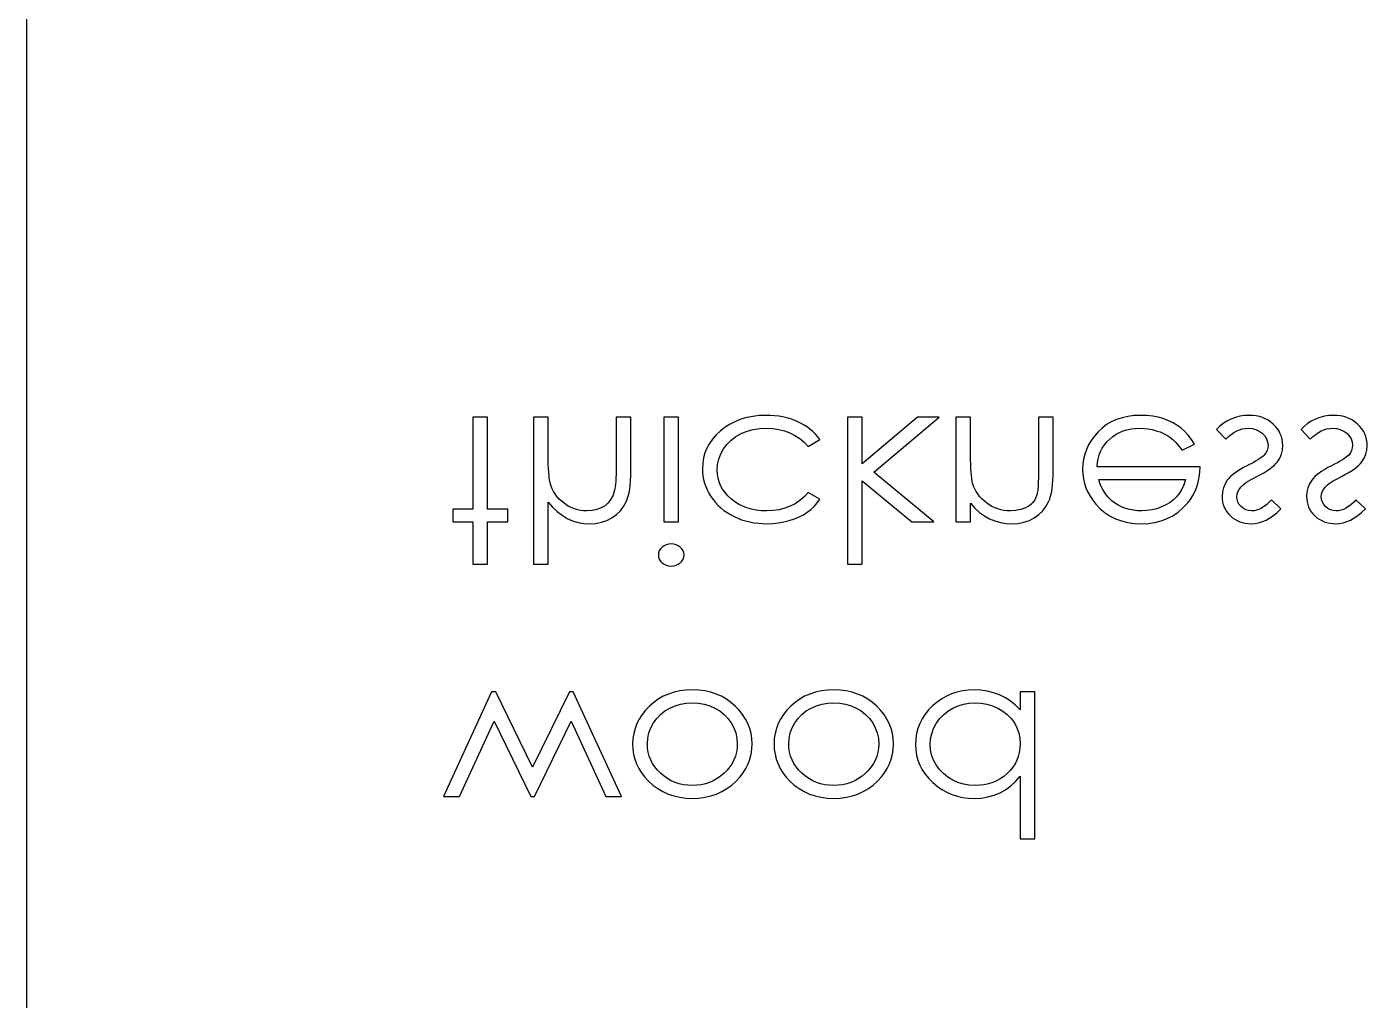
# Model space of a CAD drawing. Header units: millimetres. Extents: x -91 to 264, y -75 to 309.
# Drawn here: x -79.58 to -42.15, y 55.6 to 82.78 of the extents above; entities that cross this region are included whole.
import ezdxf

# ---------------------------------------------------------------- set-up
doc = ezdxf.new("R2010")
doc.units = ezdxf.units.MM

msp = doc.modelspace()

# ---------------------------------------------------------------- linework, layer by layer
at = {"color": 7, "linetype": 'Continuous', "lineweight": 25}
msp.add_line((-79.579, -20.875), (-79.579, 131.125), dxfattribs=at)
at = {"color": 7, "linetype": 'Continuous', "flags": 128}
for points in [[(-67.121, 67.776), (-66.711, 67.776), (-66.711, 67.776), (-66.711, 68.955), (-66.711, 68.955), (-66.147, 68.955), (-66.147, 68.955), (-66.147, 69.314), (-66.147, 69.314), (-66.711, 69.314), (-66.711, 69.314), (-66.711, 71.878), (-66.711, 71.878), (-67.121, 71.878), (-67.121, 71.878), (-67.121, 69.314), (-67.121, 69.314), (-67.686, 69.314), (-67.686, 69.314), (-67.686, 68.955), (-67.686, 68.955), (-67.121, 68.955), (-67.121, 68.955), (-67.121, 67.776)], [(-65.429, 67.776), (-65.019, 67.776), (-65.019, 67.776), (-65.019, 69.507), (-65.019, 69.507), (-64.895, 69.365), (-64.764, 69.243), (-64.628, 69.139), (-64.485, 69.054), (-64.337, 68.989), (-64.182, 68.941), (-64.022, 68.913), (-63.855, 68.904), (-63.855, 68.904), (-63.686, 68.914), (-63.527, 68.945), (-63.377, 68.997), (-63.238, 69.069), (-63.112, 69.159), (-63.003, 69.262), (-62.912, 69.381), (-62.839, 69.513), (-62.809, 69.587), (-62.783, 69.672), (-62.761, 69.766), (-62.743, 69.87), (-62.729, 69.985), (-62.719, 70.108), (-62.713, 70.242), (-62.711, 70.385), (-62.711, 70.385), (-62.711, 71.878), (-62.711, 71.878), (-63.121, 71.878), (-63.121, 71.878), (-63.121, 70.503), (-63.121, 70.503), (-63.122, 70.384), (-63.124, 70.275), (-63.127, 70.176), (-63.132, 70.087), (-63.138, 70.01), (-63.146, 69.942), (-63.154, 69.885), (-63.164, 69.838), (-63.164, 69.838), (-63.208, 69.703), (-63.268, 69.587), (-63.343, 69.488), (-63.432, 69.407), (-63.537, 69.344), (-63.657, 69.299), (-63.791, 69.272), (-63.941, 69.263), (-63.941, 69.263), (-64.03, 69.266), (-64.117, 69.276), (-64.201, 69.294), (-64.283, 69.318), (-64.362, 69.35), (-64.439, 69.388), (-64.514, 69.433), (-64.586, 69.486), (-64.654, 69.543), (-64.717, 69.603), (-64.773, 69.667), (-64.823, 69.735), (-64.867, 69.805), (-64.904, 69.879), (-64.936, 69.957), (-64.962, 70.037), (-64.962, 70.037), (-64.976, 70.095), (-64.987, 70.165), (-64.996, 70.246), (-65.004, 70.339), (-65.011, 70.442), (-65.016, 70.558), (-65.018, 70.683), (-65.019, 70.821), (-65.019, 70.821), (-65.019, 71.878), (-65.019, 71.878), (-65.429, 71.878), (-65.429, 71.878), (-65.429, 67.776)], [(-61.788, 68.955), (-61.378, 68.955), (-61.378, 68.955), (-61.378, 71.878), (-61.378, 71.878), (-61.788, 71.878), (-61.788, 71.878), (-61.788, 68.955)], [(-57.429, 69.589), (-57.754, 69.776), (-57.754, 69.776), (-57.866, 69.655), (-57.988, 69.551), (-58.119, 69.463), (-58.261, 69.391), (-58.412, 69.335), (-58.573, 69.295), (-58.744, 69.271), (-58.924, 69.263), (-58.924, 69.263), (-59.069, 69.268), (-59.208, 69.284), (-59.341, 69.31), (-59.467, 69.346), (-59.587, 69.393), (-59.701, 69.451), (-59.808, 69.518), (-59.909, 69.597), (-60.001, 69.683), (-60.081, 69.773), (-60.148, 69.868), (-60.203, 69.967), (-60.246, 70.07), (-60.276, 70.179), (-60.295, 70.292), (-60.301, 70.409), (-60.301, 70.409), (-60.29, 70.562), (-60.256, 70.71), (-60.199, 70.854), (-60.121, 70.994), (-60.022, 71.123), (-59.907, 71.237), (-59.775, 71.336), (-59.626, 71.419), (-59.464, 71.486), (-59.293, 71.533), (-59.113, 71.561), (-58.922, 71.57), (-58.922, 71.57), (-58.747, 71.562), (-58.581, 71.538), (-58.422, 71.498), (-58.272, 71.442), (-58.13, 71.37), (-57.996, 71.282), (-57.871, 71.178), (-57.754, 71.058), (-57.754, 71.058), (-57.429, 71.255), (-57.429, 71.255), (-57.489, 71.332), (-57.555, 71.406), (-57.625, 71.475), (-57.7, 71.539), (-57.781, 71.599), (-57.866, 71.655), (-57.956, 71.706), (-58.051, 71.752), (-58.15, 71.794), (-58.252, 71.83), (-58.358, 71.861), (-58.468, 71.885), (-58.58, 71.905), (-58.696, 71.918), (-58.815, 71.927), (-58.938, 71.929), (-58.938, 71.929), (-59.125, 71.923), (-59.304, 71.902), (-59.475, 71.869), (-59.638, 71.821), (-59.792, 71.76), (-59.939, 71.686), (-60.077, 71.598), (-60.207, 71.496), (-60.325, 71.385), (-60.428, 71.267), (-60.514, 71.144), (-60.585, 71.015), (-60.641, 70.88), (-60.68, 70.74), (-60.703, 70.593), (-60.711, 70.441), (-60.711, 70.441), (-60.707, 70.337), (-60.697, 70.236), (-60.678, 70.135), (-60.652, 70.038), (-60.619, 69.941), (-60.579, 69.847), (-60.531, 69.755), (-60.476, 69.664), (-60.414, 69.577), (-60.347, 69.495), (-60.275, 69.417), (-60.196, 69.345), (-60.113, 69.278), (-60.023, 69.216), (-59.928, 69.158), (-59.828, 69.105), (-59.723, 69.058), (-59.616, 69.017), (-59.505, 68.982), (-59.392, 68.954), (-59.275, 68.932), (-59.154, 68.917), (-59.032, 68.907), (-58.906, 68.904), (-58.906, 68.904), (-58.747, 68.909), (-58.591, 68.926), (-58.438, 68.953), (-58.287, 68.993), (-58.144, 69.041), (-58.012, 69.095), (-57.892, 69.157), (-57.782, 69.225), (-57.682, 69.301), (-57.589, 69.387), (-57.505, 69.483), (-57.429, 69.589)], [(-56.66, 67.776), (-56.25, 67.776), (-56.25, 67.776), (-56.25, 70.103), (-56.25, 70.103), (-54.863, 68.955), (-54.863, 68.955), (-54.25, 68.955), (-54.25, 68.955), (-55.921, 70.34), (-55.921, 70.34), (-54.096, 71.878), (-54.096, 71.878), (-54.705, 71.878), (-54.705, 71.878), (-56.25, 70.576), (-56.25, 70.576), (-56.25, 71.878), (-56.25, 71.878), (-56.66, 71.878), (-56.66, 71.878), (-56.66, 67.776)], [(-53.634, 68.955), (-53.224, 68.955), (-53.224, 68.955), (-53.224, 69.482), (-53.224, 69.482), (-53.101, 69.341), (-52.972, 69.22), (-52.835, 69.121), (-52.694, 69.042), (-52.545, 68.982), (-52.39, 68.938), (-52.228, 68.913), (-52.061, 68.904), (-52.061, 68.904), (-51.892, 68.914), (-51.732, 68.945), (-51.582, 68.997), (-51.443, 69.069), (-51.317, 69.159), (-51.208, 69.263), (-51.117, 69.381), (-51.045, 69.514), (-51.014, 69.589), (-50.988, 69.674), (-50.966, 69.768), (-50.948, 69.872), (-50.934, 69.986), (-50.924, 70.109), (-50.918, 70.243), (-50.916, 70.385), (-50.916, 70.385), (-50.916, 71.878), (-50.916, 71.878), (-51.327, 71.878), (-51.327, 71.878), (-51.327, 70.503), (-51.327, 70.503), (-51.327, 70.384), (-51.328, 70.275), (-51.33, 70.176), (-51.332, 70.087), (-51.335, 70.01), (-51.339, 69.942), (-51.343, 69.885), (-51.348, 69.838), (-51.348, 69.838), (-51.359, 69.768), (-51.375, 69.703), (-51.397, 69.643), (-51.424, 69.587), (-51.456, 69.535), (-51.493, 69.488), (-51.536, 69.445), (-51.584, 69.407), (-51.693, 69.344), (-51.816, 69.299), (-51.956, 69.272), (-52.11, 69.263), (-52.11, 69.263), (-52.202, 69.266), (-52.291, 69.276), (-52.379, 69.294), (-52.464, 69.318), (-52.545, 69.35), (-52.625, 69.388), (-52.702, 69.433), (-52.778, 69.486), (-52.848, 69.543), (-52.912, 69.603), (-52.97, 69.667), (-53.021, 69.735), (-53.067, 69.805), (-53.106, 69.879), (-53.139, 69.957), (-53.166, 70.037), (-53.166, 70.037), (-53.179, 70.096), (-53.191, 70.167), (-53.201, 70.248), (-53.21, 70.341), (-53.216, 70.444), (-53.22, 70.558), (-53.223, 70.684), (-53.224, 70.821), (-53.224, 70.821), (-53.224, 71.878), (-53.224, 71.878), (-53.634, 71.878), (-53.634, 71.878), (-53.634, 68.955)], [(-47.313, 70.955), (-46.968, 71.123), (-46.968, 71.123), (-47.054, 71.256), (-47.148, 71.377), (-47.247, 71.484), (-47.354, 71.577), (-47.467, 71.658), (-47.586, 71.728), (-47.713, 71.789), (-47.847, 71.84), (-47.988, 71.879), (-48.138, 71.907), (-48.297, 71.924), (-48.465, 71.929), (-48.465, 71.929), (-48.652, 71.922), (-48.827, 71.901), (-48.993, 71.865), (-49.148, 71.814), (-49.293, 71.749), (-49.427, 71.67), (-49.551, 71.576), (-49.664, 71.468), (-49.765, 71.351), (-49.853, 71.23), (-49.927, 71.105), (-49.988, 70.976), (-50.035, 70.844), (-50.069, 70.708), (-50.089, 70.568), (-50.096, 70.425), (-50.096, 70.425), (-50.09, 70.29), (-50.073, 70.159), (-50.044, 70.031), (-50.003, 69.907), (-49.951, 69.787), (-49.887, 69.671), (-49.811, 69.558), (-49.724, 69.449), (-49.724, 69.449), (-49.601, 69.321), (-49.469, 69.21), (-49.327, 69.117), (-49.174, 69.04), (-49.011, 68.981), (-48.839, 68.937), (-48.656, 68.913), (-48.464, 68.904), (-48.464, 68.904), (-48.266, 68.913), (-48.077, 68.94), (-47.9, 68.985), (-47.732, 69.047), (-47.575, 69.128), (-47.428, 69.228), (-47.291, 69.345), (-47.165, 69.479), (-47.165, 69.479), (-47.084, 69.584), (-47.013, 69.695), (-46.953, 69.812), (-46.904, 69.936), (-46.866, 70.066), (-46.838, 70.202), (-46.82, 70.345), (-46.814, 70.494), (-46.814, 70.494), (-49.686, 70.494), (-49.686, 70.494), (-49.678, 70.609), (-49.66, 70.72), (-49.631, 70.824), (-49.593, 70.924), (-49.545, 71.018), (-49.486, 71.107), (-49.417, 71.19), (-49.338, 71.268), (-49.251, 71.339), (-49.159, 71.401), (-49.063, 71.453), (-48.961, 71.495), (-48.855, 71.528), (-48.743, 71.551), (-48.626, 71.566), (-48.505, 71.57), (-48.505, 71.57), (-48.387, 71.566), (-48.269, 71.554), (-48.154, 71.532), (-48.04, 71.502), (-47.931, 71.466), (-47.831, 71.422), (-47.739, 71.374), (-47.656, 71.32), (-47.575, 71.256), (-47.491, 71.172), (-47.404, 71.073), (-47.313, 70.955)], [(-44.557, 69.32), (-44.821, 69.57), (-44.821, 69.57), (-44.892, 69.498), (-44.961, 69.436), (-45.031, 69.383), (-45.1, 69.34), (-45.169, 69.306), (-45.237, 69.282), (-45.305, 69.268), (-45.372, 69.263), (-45.372, 69.263), (-45.455, 69.27), (-45.532, 69.292), (-45.602, 69.329), (-45.666, 69.381), (-45.719, 69.443), (-45.758, 69.509), (-45.78, 69.58), (-45.788, 69.656), (-45.788, 69.656), (-45.782, 69.725), (-45.761, 69.792), (-45.727, 69.857), (-45.68, 69.921), (-45.68, 69.921), (-45.65, 69.954), (-45.611, 69.988), (-45.566, 70.024), (-45.513, 70.061), (-45.452, 70.099), (-45.384, 70.139), (-45.309, 70.18), (-45.226, 70.223), (-45.226, 70.223), (-45.125, 70.276), (-45.033, 70.328), (-44.948, 70.38), (-44.873, 70.431), (-44.806, 70.482), (-44.746, 70.533), (-44.696, 70.583), (-44.654, 70.633), (-44.654, 70.633), (-44.589, 70.736), (-44.543, 70.846), (-44.516, 70.962), (-44.506, 71.085), (-44.506, 71.085), (-44.51, 71.171), (-44.523, 71.255), (-44.544, 71.335), (-44.573, 71.411), (-44.61, 71.485), (-44.656, 71.554), (-44.71, 71.621), (-44.773, 71.684), (-44.842, 71.742), (-44.915, 71.792), (-44.992, 71.833), (-45.073, 71.868), (-45.158, 71.895), (-45.248, 71.914), (-45.343, 71.925), (-45.44, 71.929), (-45.44, 71.929), (-45.573, 71.923), (-45.702, 71.903), (-45.827, 71.87), (-45.951, 71.824), (-46.067, 71.767), (-46.173, 71.699), (-46.267, 71.621), (-46.352, 71.534), (-46.352, 71.534), (-46.094, 71.263), (-46.094, 71.263), (-46.021, 71.335), (-45.945, 71.397), (-45.869, 71.45), (-45.791, 71.494), (-45.713, 71.527), (-45.634, 71.551), (-45.553, 71.566), (-45.471, 71.57), (-45.471, 71.57), (-45.359, 71.562), (-45.257, 71.535), (-45.163, 71.492), (-45.078, 71.43), (-45.008, 71.357), (-44.956, 71.277), (-44.927, 71.192), (-44.916, 71.1), (-44.916, 71.1), (-44.923, 71.024), (-44.943, 70.952), (-44.976, 70.885), (-45.023, 70.821), (-45.023, 70.821), (-45.054, 70.791), (-45.093, 70.758), (-45.141, 70.723), (-45.197, 70.686), (-45.262, 70.647), (-45.335, 70.607), (-45.416, 70.565), (-45.505, 70.52), (-45.505, 70.52), (-45.602, 70.47), (-45.69, 70.419), (-45.771, 70.369), (-45.843, 70.319), (-45.908, 70.269), (-45.964, 70.22), (-46.013, 70.17), (-46.053, 70.121), (-46.053, 70.121), (-46.117, 70.019), (-46.162, 69.909), (-46.19, 69.794), (-46.198, 69.671), (-46.198, 69.671), (-46.194, 69.59), (-46.184, 69.513), (-46.166, 69.439), (-46.141, 69.369), (-46.108, 69.302), (-46.069, 69.239), (-46.021, 69.179), (-45.968, 69.123), (-45.908, 69.071), (-45.844, 69.027), (-45.777, 68.99), (-45.706, 68.958), (-45.631, 68.934), (-45.553, 68.917), (-45.47, 68.907), (-45.384, 68.904), (-45.384, 68.904), (-45.281, 68.91), (-45.178, 68.929), (-45.075, 68.962), (-44.972, 69.008), (-44.868, 69.066), (-44.765, 69.138), (-44.662, 69.222), (-44.557, 69.32)], [(-42.198, 69.32), (-42.462, 69.57), (-42.462, 69.57), (-42.533, 69.498), (-42.602, 69.436), (-42.672, 69.383), (-42.741, 69.34), (-42.81, 69.306), (-42.878, 69.282), (-42.946, 69.268), (-43.013, 69.263), (-43.013, 69.263), (-43.096, 69.27), (-43.173, 69.292), (-43.243, 69.329), (-43.307, 69.381), (-43.36, 69.443), (-43.399, 69.509), (-43.421, 69.58), (-43.429, 69.656), (-43.429, 69.656), (-43.423, 69.725), (-43.402, 69.792), (-43.368, 69.857), (-43.321, 69.921), (-43.321, 69.921), (-43.291, 69.954), (-43.252, 69.988), (-43.207, 70.024), (-43.154, 70.061), (-43.093, 70.099), (-43.025, 70.139), (-42.95, 70.18), (-42.867, 70.223), (-42.867, 70.223), (-42.767, 70.276), (-42.674, 70.328), (-42.589, 70.38), (-42.514, 70.431), (-42.447, 70.482), (-42.388, 70.533), (-42.337, 70.583), (-42.295, 70.633), (-42.295, 70.633), (-42.23, 70.736), (-42.184, 70.846), (-42.157, 70.962), (-42.147, 71.085), (-42.147, 71.085), (-42.151, 71.171), (-42.164, 71.255), (-42.185, 71.335), (-42.214, 71.411), (-42.251, 71.485), (-42.297, 71.554), (-42.351, 71.621), (-42.414, 71.684), (-42.483, 71.742), (-42.556, 71.792), (-42.633, 71.833), (-42.714, 71.868), (-42.799, 71.895), (-42.889, 71.914), (-42.984, 71.925), (-43.081, 71.929), (-43.081, 71.929), (-43.214, 71.923), (-43.343, 71.903), (-43.468, 71.87), (-43.592, 71.824), (-43.708, 71.767), (-43.814, 71.699), (-43.908, 71.621), (-43.993, 71.534), (-43.993, 71.534), (-43.735, 71.263), (-43.735, 71.263), (-43.662, 71.335), (-43.586, 71.397), (-43.51, 71.45), (-43.432, 71.494), (-43.354, 71.527), (-43.275, 71.551), (-43.194, 71.566), (-43.112, 71.57), (-43.112, 71.57), (-43, 71.562), (-42.898, 71.535), (-42.804, 71.492), (-42.719, 71.43), (-42.649, 71.357), (-42.597, 71.277), (-42.568, 71.192), (-42.557, 71.1), (-42.557, 71.1), (-42.564, 71.024), (-42.584, 70.952), (-42.617, 70.885), (-42.664, 70.821), (-42.664, 70.821), (-42.695, 70.791), (-42.734, 70.758), (-42.782, 70.723), (-42.838, 70.686), (-42.903, 70.647), (-42.976, 70.607), (-43.057, 70.565), (-43.146, 70.52), (-43.146, 70.52), (-43.243, 70.47), (-43.331, 70.419), (-43.412, 70.369), (-43.484, 70.319), (-43.549, 70.269), (-43.605, 70.22), (-43.654, 70.17), (-43.694, 70.121), (-43.694, 70.121), (-43.758, 70.019), (-43.803, 69.909), (-43.831, 69.794), (-43.839, 69.671), (-43.839, 69.671), (-43.835, 69.59), (-43.825, 69.513), (-43.807, 69.439), (-43.782, 69.369), (-43.749, 69.302), (-43.71, 69.239), (-43.662, 69.179), (-43.609, 69.123), (-43.549, 69.071), (-43.485, 69.027), (-43.418, 68.99), (-43.347, 68.958), (-43.272, 68.934), (-43.194, 68.917), (-43.111, 68.907), (-43.025, 68.904), (-43.025, 68.904), (-42.922, 68.91), (-42.819, 68.929), (-42.716, 68.962), (-42.613, 69.008), (-42.509, 69.066), (-42.406, 69.138), (-42.303, 69.222), (-42.198, 69.32)], [(-47.224, 70.135), (-47.271, 69.993), (-47.327, 69.866), (-47.392, 69.755), (-47.468, 69.659), (-47.554, 69.574), (-47.653, 69.498), (-47.766, 69.43), (-47.891, 69.372), (-48.024, 69.324), (-48.16, 69.29), (-48.3, 69.269), (-48.444, 69.263), (-48.444, 69.263), (-48.561, 69.267), (-48.674, 69.28), (-48.783, 69.301), (-48.888, 69.331), (-48.988, 69.37), (-49.085, 69.417), (-49.177, 69.473), (-49.265, 69.537), (-49.265, 69.537), (-49.326, 69.59), (-49.383, 69.649), (-49.436, 69.714), (-49.485, 69.785), (-49.531, 69.864), (-49.573, 69.948), (-49.611, 70.038), (-49.645, 70.135), (-49.645, 70.135), (-47.224, 70.135)], [(-61.585, 67.724), (-61.513, 67.73), (-61.446, 67.747), (-61.385, 67.776), (-61.33, 67.815), (-61.283, 67.862), (-61.25, 67.915), (-61.23, 67.972), (-61.224, 68.034), (-61.224, 68.034), (-61.23, 68.094), (-61.25, 68.15), (-61.283, 68.202), (-61.33, 68.249), (-61.385, 68.288), (-61.446, 68.317), (-61.513, 68.334), (-61.585, 68.34), (-61.585, 68.34), (-61.655, 68.334), (-61.72, 68.317), (-61.781, 68.288), (-61.836, 68.249), (-61.883, 68.202), (-61.916, 68.15), (-61.936, 68.094), (-61.942, 68.034), (-61.942, 68.034), (-61.936, 67.972), (-61.916, 67.915), (-61.883, 67.862), (-61.836, 67.815), (-61.781, 67.776), (-61.72, 67.747), (-61.655, 67.73), (-61.585, 67.724)], [(-67.942, 61.288), (-67.496, 61.288), (-67.496, 61.288), (-66.532, 63.391), (-66.532, 63.391), (-65.501, 61.288), (-65.501, 61.288), (-65.405, 61.288), (-65.405, 61.288), (-64.378, 63.391), (-64.378, 63.391), (-63.405, 61.288), (-63.405, 61.288), (-62.968, 61.288), (-62.968, 61.288), (-64.32, 64.212), (-64.32, 64.212), (-64.428, 64.212), (-64.428, 64.212), (-65.455, 62.109), (-65.455, 62.109), (-66.485, 64.212), (-66.485, 64.212), (-66.602, 64.212), (-66.602, 64.212), (-67.942, 61.288)], [(-60.992, 61.237), (-60.811, 61.244), (-60.638, 61.268), (-60.474, 61.305), (-60.317, 61.357), (-60.168, 61.425), (-60.027, 61.508), (-59.893, 61.606), (-59.768, 61.719), (-59.768, 61.719), (-59.665, 61.831), (-59.575, 61.949), (-59.499, 62.07), (-59.437, 62.198), (-59.388, 62.331), (-59.354, 62.468), (-59.334, 62.611), (-59.327, 62.758), (-59.327, 62.758), (-59.334, 62.906), (-59.355, 63.05), (-59.392, 63.188), (-59.443, 63.323), (-59.509, 63.452), (-59.589, 63.577), (-59.684, 63.696), (-59.793, 63.812), (-59.914, 63.917), (-60.043, 64.009), (-60.18, 64.087), (-60.326, 64.15), (-60.48, 64.199), (-60.642, 64.235), (-60.813, 64.256), (-60.992, 64.263), (-60.992, 64.263), (-61.171, 64.256), (-61.343, 64.235), (-61.505, 64.199), (-61.66, 64.15), (-61.806, 64.087), (-61.944, 64.009), (-62.073, 63.917), (-62.194, 63.812), (-62.303, 63.696), (-62.398, 63.577), (-62.478, 63.452), (-62.543, 63.323), (-62.594, 63.188), (-62.631, 63.05), (-62.653, 62.906), (-62.66, 62.758), (-62.66, 62.758), (-62.653, 62.611), (-62.633, 62.469), (-62.598, 62.332), (-62.549, 62.199), (-62.488, 62.073), (-62.412, 61.95), (-62.322, 61.833), (-62.218, 61.721), (-62.218, 61.721), (-62.093, 61.607), (-61.96, 61.51), (-61.819, 61.426), (-61.669, 61.358), (-61.512, 61.305), (-61.347, 61.268), (-61.173, 61.244), (-60.992, 61.237)], [(-57.043, 61.237), (-56.863, 61.244), (-56.69, 61.268), (-56.525, 61.305), (-56.368, 61.357), (-56.219, 61.425), (-56.078, 61.508), (-55.944, 61.606), (-55.819, 61.719), (-55.819, 61.719), (-55.716, 61.831), (-55.626, 61.949), (-55.55, 62.07), (-55.488, 62.198), (-55.44, 62.331), (-55.405, 62.468), (-55.385, 62.611), (-55.378, 62.758), (-55.378, 62.758), (-55.385, 62.906), (-55.407, 63.05), (-55.444, 63.188), (-55.494, 63.323), (-55.56, 63.452), (-55.64, 63.577), (-55.735, 63.696), (-55.844, 63.812), (-55.965, 63.917), (-56.094, 64.009), (-56.231, 64.087), (-56.377, 64.15), (-56.531, 64.199), (-56.694, 64.235), (-56.864, 64.256), (-57.043, 64.263), (-57.043, 64.263), (-57.222, 64.256), (-57.394, 64.235), (-57.557, 64.199), (-57.711, 64.15), (-57.857, 64.087), (-57.995, 64.009), (-58.124, 63.917), (-58.245, 63.812), (-58.354, 63.696), (-58.449, 63.577), (-58.529, 63.452), (-58.594, 63.323), (-58.646, 63.188), (-58.682, 63.05), (-58.704, 62.906), (-58.711, 62.758), (-58.711, 62.758), (-58.704, 62.611), (-58.684, 62.469), (-58.65, 62.332), (-58.601, 62.199), (-58.539, 62.073), (-58.463, 61.95), (-58.373, 61.833), (-58.27, 61.721), (-58.27, 61.721), (-58.145, 61.607), (-58.011, 61.51), (-57.87, 61.426), (-57.72, 61.358), (-57.563, 61.305), (-57.398, 61.268), (-57.224, 61.244), (-57.043, 61.237)], [(-51.429, 60.109), (-51.429, 64.212), (-51.429, 64.212), (-51.839, 64.212), (-51.839, 64.212), (-51.839, 63.706), (-51.839, 63.706), (-51.972, 63.841), (-52.114, 63.956), (-52.263, 64.052), (-52.42, 64.129), (-52.585, 64.187), (-52.757, 64.229), (-52.936, 64.255), (-53.123, 64.263), (-53.123, 64.263), (-53.29, 64.256), (-53.45, 64.235), (-53.605, 64.2), (-53.752, 64.152), (-53.894, 64.09), (-54.03, 64.014), (-54.159, 63.924), (-54.283, 63.82), (-54.395, 63.706), (-54.492, 63.587), (-54.575, 63.461), (-54.642, 63.328), (-54.695, 63.191), (-54.733, 63.047), (-54.755, 62.897), (-54.763, 62.742), (-54.763, 62.742), (-54.755, 62.59), (-54.732, 62.442), (-54.694, 62.301), (-54.642, 62.165), (-54.573, 62.035), (-54.49, 61.911), (-54.392, 61.792), (-54.278, 61.679), (-54.154, 61.575), (-54.023, 61.486), (-53.887, 61.409), (-53.744, 61.348), (-53.595, 61.299), (-53.44, 61.264), (-53.279, 61.244), (-53.112, 61.237), (-53.112, 61.237), (-52.92, 61.247), (-52.737, 61.276), (-52.563, 61.324), (-52.4, 61.392), (-52.245, 61.478), (-52.1, 61.584), (-51.965, 61.71), (-51.839, 61.854), (-51.839, 61.854), (-51.839, 60.109), (-51.839, 60.109), (-51.429, 60.109)], [(-60.993, 61.596), (-61.12, 61.602), (-61.242, 61.618), (-61.359, 61.644), (-61.472, 61.681), (-61.581, 61.729), (-61.685, 61.788), (-61.784, 61.857), (-61.879, 61.937), (-61.966, 62.024), (-62.041, 62.116), (-62.105, 62.212), (-62.157, 62.312), (-62.198, 62.418), (-62.226, 62.528), (-62.244, 62.642), (-62.25, 62.76), (-62.25, 62.76), (-62.239, 62.913), (-62.207, 63.062), (-62.154, 63.204), (-62.081, 63.341), (-61.988, 63.468), (-61.882, 63.58), (-61.761, 63.676), (-61.625, 63.757), (-61.477, 63.821), (-61.323, 63.867), (-61.162, 63.895), (-60.993, 63.904), (-60.993, 63.904), (-60.825, 63.895), (-60.664, 63.867), (-60.509, 63.821), (-60.363, 63.757), (-60.226, 63.676), (-60.105, 63.58), (-59.998, 63.468), (-59.906, 63.341), (-59.832, 63.204), (-59.779, 63.062), (-59.747, 62.913), (-59.737, 62.76), (-59.737, 62.76), (-59.742, 62.642), (-59.76, 62.528), (-59.789, 62.418), (-59.83, 62.312), (-59.882, 62.212), (-59.946, 62.116), (-60.021, 62.024), (-60.109, 61.937), (-60.204, 61.857), (-60.303, 61.788), (-60.408, 61.729), (-60.516, 61.681), (-60.629, 61.644), (-60.746, 61.618), (-60.867, 61.602), (-60.993, 61.596)], [(-57.045, 61.596), (-57.171, 61.602), (-57.293, 61.618), (-57.411, 61.644), (-57.524, 61.681), (-57.632, 61.729), (-57.736, 61.788), (-57.835, 61.857), (-57.931, 61.937), (-58.017, 62.024), (-58.093, 62.116), (-58.157, 62.212), (-58.208, 62.312), (-58.249, 62.418), (-58.278, 62.528), (-58.295, 62.642), (-58.301, 62.76), (-58.301, 62.76), (-58.291, 62.913), (-58.259, 63.062), (-58.206, 63.204), (-58.132, 63.341), (-58.04, 63.468), (-57.933, 63.58), (-57.812, 63.676), (-57.676, 63.757), (-57.529, 63.821), (-57.374, 63.867), (-57.213, 63.895), (-57.045, 63.904), (-57.045, 63.904), (-56.876, 63.895), (-56.715, 63.867), (-56.561, 63.821), (-56.414, 63.757), (-56.278, 63.676), (-56.156, 63.58), (-56.049, 63.468), (-55.957, 63.341), (-55.884, 63.204), (-55.831, 63.062), (-55.799, 62.913), (-55.788, 62.76), (-55.788, 62.76), (-55.794, 62.642), (-55.811, 62.528), (-55.84, 62.418), (-55.881, 62.312), (-55.933, 62.212), (-55.997, 62.116), (-56.073, 62.024), (-56.16, 61.937), (-56.255, 61.857), (-56.355, 61.788), (-56.459, 61.729), (-56.567, 61.681), (-56.68, 61.644), (-56.797, 61.618), (-56.919, 61.602), (-57.045, 61.596)], [(-53.094, 61.596), (-53.261, 61.606), (-53.422, 61.634), (-53.576, 61.681), (-53.723, 61.747), (-53.86, 61.829), (-53.982, 61.928), (-54.089, 62.041), (-54.182, 62.17), (-54.257, 62.308), (-54.31, 62.45), (-54.342, 62.596), (-54.352, 62.746), (-54.352, 62.746), (-54.342, 62.895), (-54.309, 63.041), (-54.256, 63.183), (-54.181, 63.323), (-54.087, 63.453), (-53.979, 63.567), (-53.856, 63.667), (-53.719, 63.751), (-53.572, 63.818), (-53.419, 63.865), (-53.261, 63.894), (-53.097, 63.904), (-53.097, 63.904), (-52.932, 63.894), (-52.771, 63.866), (-52.615, 63.819), (-52.463, 63.752), (-52.321, 63.67), (-52.197, 63.574), (-52.09, 63.464), (-52.001, 63.341), (-51.931, 63.207), (-51.879, 63.065), (-51.85, 62.915), (-51.839, 62.756), (-51.839, 62.756), (-51.845, 62.635), (-51.862, 62.519), (-51.891, 62.408), (-51.93, 62.302), (-51.981, 62.201), (-52.044, 62.105), (-52.117, 62.014), (-52.202, 61.929), (-52.295, 61.851), (-52.394, 61.783), (-52.497, 61.726), (-52.606, 61.679), (-52.721, 61.643), (-52.84, 61.617), (-52.964, 61.601), (-53.094, 61.596)]]:
    msp.add_lwpolyline(points, dxfattribs=at)

doc.saveas('drawing.dxf')
